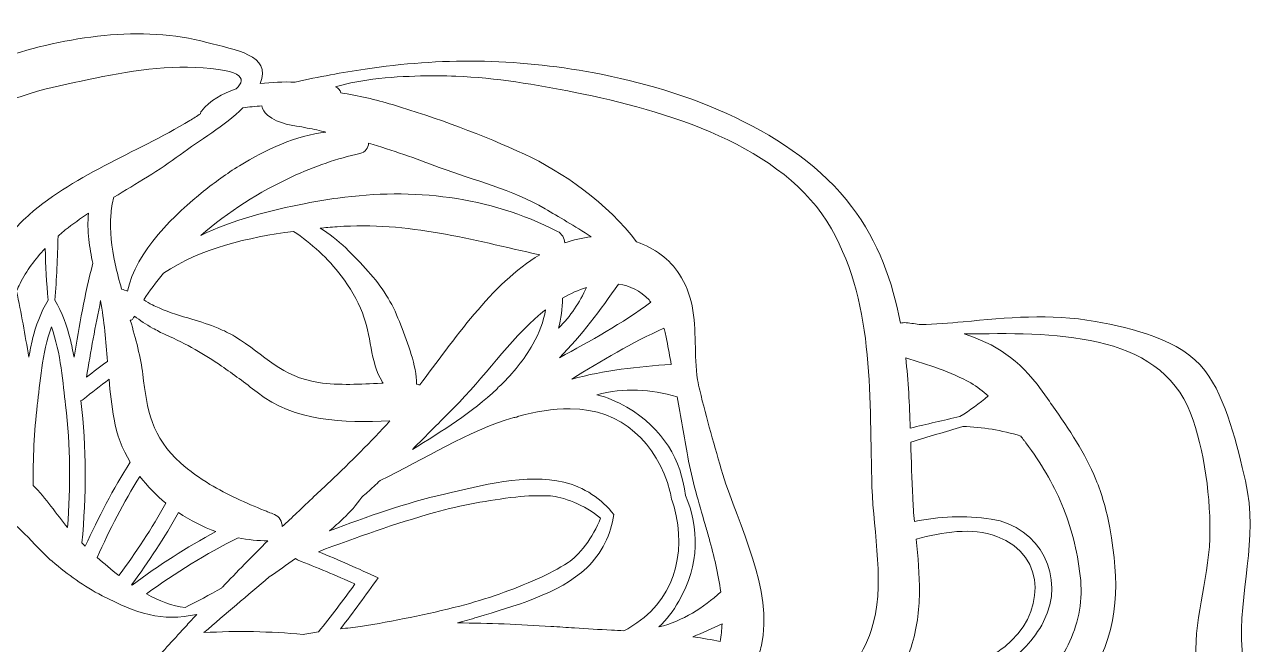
# Model space of a CAD drawing. Extents: x 28 to 2067, y -2033 to -35.
# Drawn here: x 583.6 to 775.4, y -1015.2 to -918.9 of the extents above; entities that cross this region are included whole.
import ezdxf

# ---------------------------------------------------------------- set-up
doc = ezdxf.new("R2010")
doc.units = 0
doc.header["$MEASUREMENT"] = 0
doc.layers.add('Layer 1', color=7, linetype='Continuous', lineweight=0)

msp = doc.modelspace()

# ---------------------------------------------------------------- linework, layer by layer
at = {"layer": 'Layer 1'}
for points, knots in [([(773.27, -989.82), (772.02, -984.42), (770.37, -977.1), (766.96, -972.66), (763.22, -967.8), (755.69, -966.12), (749.95, -965.05), (742.86, -963.73), (736.22, -964.5), (729.4, -965.09), (727.24, -965.29), (725.06, -965.46), (722.83, -965.54), (722.08, -965.43), (721.33, -965.34), (720.55, -965.25), (720.24, -965.21), (719.93, -965.23), (719.66, -965.3), (718.44, -958.86), (716.22, -952.68), (712.07, -947.19), (703.03, -935.32), (686.31, -929.1), (672.07, -926.44), (659.45, -924.09), (648.18, -924.09), (636.47, -925.83), (632.89, -926.36), (629.28, -927.04), (625.57, -927.86), (623.77, -927.81), (621.92, -927.86), (620.13, -928.09), (622.03, -923.57), (616.25, -922.9), (611.88, -921.7), (601.77, -918.94), (589.94, -920.81), (580.11, -924.07), (569.45, -927.6), (564.88, -936.71), (560.36, -946.32), (560.12, -946.82), (559.9, -947.34), (559.67, -947.84), (559.55, -947.8), (559.42, -947.75), (559.28, -947.74), (551.82, -945.27), (542.28, -946.69), (534.96, -947.63), (529.61, -948.32), (524.29, -949.51), (518.94, -950.09), (513.4, -950.67), (507.65, -949.76), (502.19, -950.67), (496.46, -951.63), (493.81, -954.58), (493.91, -960.2), (493.94, -961.67), (494.06, -963.13), (494.23, -964.6), (494.78, -968.99), (495.8, -973.39), (496.16, -977.77), (496.69, -984.04), (496.62, -990.37), (496.18, -996.64), (495.55, -1005.19), (493.55, -1013.85), (494.96, -1022.44), (496.21, -1030.02), (500.48, -1038.03), (504.57, -1044.51), (504.89, -1045.02), (505.24, -1045.5), (505.58, -1045.97), (501.54, -1045.87), (497.39, -1046.4), (494.68, -1046.81), (485.92, -1048.17), (476.74, -1052.51), (470.59, -1059.03), (466.49, -1063.36), (464.29, -1069.82), (467.62, -1075.29), (471.64, -1081.83), (480.22, -1081.71), (485.64, -1086.29), (489.45, -1089.49), (490.88, -1094.81), (493.51, -1098.89), (495.53, -1102.03), (498.2, -1104.76), (501.03, -1107.2), (504.89, -1110.59), (510.09, -1112.08), (513.83, -1115.5), (517.9, -1119.24), (517.84, -1125.07), (520.67, -1129.59), (526.09, -1138.26), (538.08, -1134.71), (545.61, -1140.24), (549.47, -1143.06), (552.38, -1146.46), (557.03, -1148), (562.86, -1149.98), (568.9, -1149.3), (574.95, -1149.42), (580.71, -1149.53), (586.24, -1150.44), (591.99, -1149.57), (595.15, -1149.07), (598.22, -1148.49), (601.3, -1147.97), (601.3, -1147.97), (626.94, -1146.5), (626.94, -1146.5), (627.86, -1146.63), (628.75, -1146.79), (629.64, -1146.96), (631.44, -1147.33), (633.25, -1147.8), (635.03, -1148.34), (639.88, -1149.8), (644.65, -1151.72), (649.44, -1153.26), (658.76, -1156.23), (667.94, -1159.75), (677.81, -1159.63), (685.32, -1159.53), (693.04, -1157.93), (700.62, -1155.43), (700.62, -1155.43), (711.21, -1151.37), (711.21, -1151.37), (711.21, -1151.37), (716.68, -1148.81), (716.68, -1148.81), (723.06, -1145.68), (729.13, -1142.16), (734.62, -1138.62), (742.01, -1133.88), (752.04, -1129.43), (757.55, -1122.47), (763.06, -1115.48), (764.15, -1108.92), (763.34, -1100.37), (762.33, -1089.51), (766.4, -1079.57), (766.21, -1068.73), (766.07, -1060.07), (765.59, -1052.03), (762.15, -1044.37), (765.61, -1042.07), (769, -1039.69), (771.29, -1036.08), (775.43, -1029.56), (773.27, -1023.27), (772.75, -1016.14), (772.08, -1007.03), (775.42, -999.08), (773.27, -989.82)], [0, 0, 0, 0, 1, 1, 1, 2, 2, 2, 3, 3, 3, 4, 4, 4, 5, 5, 5, 6, 6, 6, 7, 7, 7, 8, 8, 8, 9, 9, 9, 10, 10, 10, 11, 11, 11, 12, 12, 12, 13, 13, 13, 14, 14, 14, 15, 15, 15, 16, 16, 16, 17, 17, 17, 18, 18, 18, 19, 19, 19, 20, 20, 20, 21, 21, 21, 22, 22, 22, 23, 23, 23, 24, 24, 24, 25, 25, 25, 26, 26, 26, 27, 27, 27, 28, 28, 28, 29, 29, 29, 30, 30, 30, 31, 31, 31, 32, 32, 32, 33, 33, 33, 34, 34, 34, 35, 35, 35, 36, 36, 36, 37, 37, 37, 38, 38, 38, 39, 39, 39, 40, 40, 40, 41, 41, 41, 42, 42, 42, 43, 43, 43, 44, 44, 44, 45, 45, 45, 46, 46, 46, 47, 47, 47, 48, 48, 48, 49, 49, 49, 50, 50, 50, 51, 51, 51, 52, 52, 52, 53, 53, 53, 54, 54, 54, 55, 55, 55, 55]), ([(566.52, -948.87), (569.33, -943.25), (571.84, -936.71), (577.16, -932.97), (582.03, -929.55), (588.83, -928.45), (594.53, -927.24), (600.73, -925.93), (607.33, -925.02), (613.66, -925.9), (616.34, -926.27), (617.3, -926.9), (617.2, -927.67), (617.15, -928.05), (616.86, -928.46), (616.41, -928.91), (614.25, -929.61), (612.35, -930.71), (611.01, -932.35), (610.91, -932.49), (610.87, -932.63), (610.88, -932.78), (610.34, -933.14), (609.79, -933.48), (609.22, -933.83), (600.78, -938.92), (590.72, -942.44), (583.57, -949.08), (583.42, -949.2), (583.3, -949.35), (583.17, -949.48), (577.56, -954.93), (574.26, -963.24), (573.59, -971.73), (573.17, -977.1), (573.78, -982.52), (575.56, -987.31), (575.86, -988.15), (576.21, -988.97), (576.58, -989.77), (574.61, -991.93), (573.14, -994.75), (571.96, -997.75), (571.67, -998.5), (571.39, -999.25), (571.13, -1000.01), (569.94, -1003.53), (569.06, -1007.15), (568.21, -1010.19), (566.95, -1014.68), (566.46, -1019.37), (565.3, -1023.88), (564.89, -1025.48), (564.4, -1027), (563.88, -1028.52), (563.88, -1028.51), (563.88, -1028.49), (563.87, -1028.49), (563.87, -1028.49), (563.87, -1028.56), (563.87, -1028.56), (563.15, -1030.7), (562.41, -1032.82), (561.8, -1035.02), (561.8, -1035.02), (562.87, -1035.44), (562.87, -1035.44), (562.87, -1035.44), (565.53, -1036.5), (565.53, -1036.5), (567.72, -1031.46), (570.27, -1021.07), (572.81, -1011.99), (573.76, -1008.58), (574.71, -1005.36), (575.64, -1002.68), (576.94, -998.94), (578.2, -996.23), (579.37, -995.56), (579.65, -995.4), (579.91, -995.35), (580.19, -995.44), (582.17, -996.08), (586.04, -1000.87), (587.81, -1002.31), (590.36, -1004.41), (592.68, -1006.16), (595.6, -1007.66), (600.94, -1010.41), (604.84, -1011.75), (610.3, -1010.55), (609.76, -1011.1), (609.25, -1011.69), (608.73, -1012.26), (606.9, -1014.24), (605.08, -1016.23), (603.27, -1018.22), (603.03, -1018.48), (602.8, -1018.73), (602.58, -1018.98), (601.93, -1019.71), (601.28, -1020.43), (600.61, -1021.17), (594.39, -1023.42), (588.26, -1025.94), (582.43, -1028.61), (580.66, -1029.42), (578.91, -1030.25), (577.19, -1031.08), (573.14, -1033.06), (569.09, -1035.2), (565.1, -1037.42), (565.24, -1037.14), (565.38, -1036.84), (565.53, -1036.5), (565.53, -1036.5), (562.87, -1035.45), (562.87, -1035.45), (562.87, -1035.45), (561.8, -1035.03), (561.8, -1035.03), (561.8, -1035.03), (561.8, -1035.02), (561.8, -1035.02), (560.21, -1031.65), (559.78, -1027.46), (558.83, -1024.07), (557.48, -1019.07), (555.95, -1014.23), (554.89, -1009.15), (552.63, -998.44), (552.4, -989.05), (554.93, -978.34), (557.44, -967.72), (561.69, -958.56), (566.52, -948.87)], [0, 0, 0, 0, 1, 1, 1, 2, 2, 2, 3, 3, 3, 4, 4, 4, 5, 5, 5, 6, 6, 6, 7, 7, 7, 8, 8, 8, 9, 9, 9, 10, 10, 10, 11, 11, 11, 12, 12, 12, 13, 13, 13, 14, 14, 14, 15, 15, 15, 16, 16, 16, 17, 17, 17, 18, 18, 18, 19, 19, 19, 20, 20, 20, 21, 21, 21, 22, 22, 22, 23, 23, 23, 24, 24, 24, 25, 25, 25, 26, 26, 26, 27, 27, 27, 28, 28, 28, 29, 29, 29, 30, 30, 30, 31, 31, 31, 32, 32, 32, 33, 33, 33, 34, 34, 34, 35, 35, 35, 36, 36, 36, 37, 37, 37, 38, 38, 38, 39, 39, 39, 40, 40, 40, 41, 41, 41, 42, 42, 42, 43, 43, 43, 44, 44, 44, 45, 45, 45, 45]), ([(636.72, -927.55), (641.74, -926.82), (647.04, -926.83), (650.57, -926.95), (656.83, -927.16), (662.97, -928.24), (669.09, -929.46), (682.93, -932.22), (701.6, -937.62), (708.94, -950.67), (715.8, -962.84), (714.78, -977.31), (715.23, -990.78), (715.45, -997.94), (717.41, -1006.23), (715.09, -1013.08), (713.74, -1017.13), (711.22, -1020.34), (708.88, -1023.66), (708.43, -1023.18), (707.95, -1022.7), (707.44, -1022.28), (707.38, -1022.22), (707.31, -1022.18), (707.24, -1022.13), (704.36, -1019.75), (701.32, -1018.05), (698.18, -1016.8), (698.04, -1016.74), (697.88, -1016.66), (697.72, -1016.6), (697.85, -1016.2), (697.94, -1015.79), (698.04, -1015.38), (700.03, -1006.83), (694.4, -996.62), (692.06, -988.81), (690.78, -984.51), (689.52, -980.09), (688.46, -975.74), (688.33, -975.2), (688.21, -974.65), (688.13, -974.09), (687.56, -970.28), (688.02, -966.43), (687.28, -962.63), (686.92, -960.8), (686.24, -959.15), (685.32, -957.73), (683.77, -955.36), (681.49, -953.64), (678.66, -952.67), (674.26, -946.76), (666.93, -941.68), (661.25, -939.08), (654.86, -936.11), (647.49, -933.36), (640.7, -931.36), (638.1, -930.59), (635.38, -929.94), (632.67, -929.54), (632.57, -929.13), (632.31, -928.74), (631.86, -928.58), (633.4, -928.13), (635.03, -927.8), (636.72, -927.55)], [0, 0, 0, 0, 1, 1, 1, 2, 2, 2, 3, 3, 3, 4, 4, 4, 5, 5, 5, 6, 6, 6, 7, 7, 7, 8, 8, 8, 9, 9, 9, 10, 10, 10, 11, 11, 11, 12, 12, 12, 13, 13, 13, 14, 14, 14, 15, 15, 15, 16, 16, 16, 17, 17, 17, 18, 18, 18, 19, 19, 19, 20, 20, 20, 21, 21, 21, 22, 22, 22, 22]), ([(620.41, -931.56), (620.51, -932.08), (620.78, -932.55), (621.27, -932.98), (623.14, -934.49), (625.17, -934.53), (627.47, -934.99), (628.46, -935.17), (629.43, -935.41), (630.38, -935.64), (625.69, -936.19), (621.06, -938.28), (616.92, -940.86), (614.95, -942.09), (613.07, -943.45), (611.36, -944.8), (607.12, -948.16), (600.72, -954.23), (599.54, -960.34), (599.24, -960.23), (598.92, -960.11), (598.61, -960.03), (598.23, -958.71), (597.9, -957.4), (597.62, -956.08), (597.06, -953.49), (596.76, -950.95), (596.95, -948.56), (597.01, -947.59), (597.16, -946.65), (597.41, -945.75), (600.89, -943.61), (604.48, -941.57), (607.73, -939.14), (609.21, -938.03), (610.93, -936.92), (612.63, -935.73), (614.35, -934.55), (616.03, -933.29), (617.46, -931.86), (618.43, -931.72), (619.42, -931.61), (620.41, -931.56)], [0, 0, 0, 0, 1, 1, 1, 2, 2, 2, 3, 3, 3, 4, 4, 4, 5, 5, 5, 6, 6, 6, 7, 7, 7, 8, 8, 8, 9, 9, 9, 10, 10, 10, 11, 11, 11, 12, 12, 12, 13, 13, 13, 14, 14, 14, 14]), ([(667.51, -952.84), (667.43, -952.12), (667.06, -951.4), (666.34, -951.05), (655.62, -945.53), (643.89, -944.3), (632.23, -945.87), (630.57, -946.09), (628.91, -946.37), (627.25, -946.7), (621.69, -947.82), (615.96, -949.2), (610.91, -951.68), (615.16, -948), (620.05, -944.9), (625.05, -942.58), (628.59, -940.94), (632.19, -939.69), (635.66, -938.96), (636.52, -938.77), (636.97, -938.07), (637.01, -937.36), (640.69, -938.45), (644.32, -939.71), (647.97, -941.11), (653.64, -943.25), (659.13, -944.46), (664.43, -947.55), (666.47, -948.75), (669.07, -950.22), (671.58, -951.9), (670.18, -952.06), (668.81, -952.37), (667.51, -952.84)], [0, 0, 0, 0, 1, 1, 1, 2, 2, 2, 3, 3, 3, 4, 4, 4, 5, 5, 5, 6, 6, 6, 7, 7, 7, 8, 8, 8, 9, 9, 9, 10, 10, 10, 11, 11, 11, 11]), ([(593.53, -952.33), (593.66, -953.57), (593.89, -954.79), (594.14, -956.01), (592.91, -960.8), (592.03, -965.68), (591.22, -970.57), (591.04, -969.62), (590.84, -968.68), (590.62, -967.74), (590.16, -965.79), (589.37, -963.63), (588.22, -961.72), (588.55, -958.43), (588.64, -955.1), (588.75, -951.78), (588.93, -951.63), (589.1, -951.47), (589.29, -951.31), (589.48, -951.15), (589.65, -950.98), (589.85, -950.82), (591.02, -949.92), (592.24, -949.05), (593.46, -948.23), (593.33, -949.57), (593.38, -950.95), (593.53, -952.33)], [0, 0, 0, 0, 1, 1, 1, 2, 2, 2, 3, 3, 3, 4, 4, 4, 5, 5, 5, 6, 6, 6, 7, 7, 7, 8, 8, 8, 9, 9, 9, 9]), ([(644.46, -974.24), (644.26, -971.28), (642.86, -967.85), (641.78, -965.07), (640.68, -962.15), (639.04, -959.57), (636.93, -957.28), (634.73, -954.86), (632.32, -952.2), (629.45, -950.57), (629.86, -950.51), (630.28, -950.47), (630.67, -950.43), (631.15, -950.38), (631.63, -950.36), (632.11, -950.33), (643.19, -949.53), (652.91, -952.32), (663.59, -954.69), (659.83, -956.93), (656.48, -960.27), (653.43, -963.89), (650.35, -967.55), (647.56, -971.49), (644.95, -974.9), (644.78, -974.85), (644.61, -974.81), (644.44, -974.78), (644.45, -974.6), (644.48, -974.41), (644.46, -974.24)], [0, 0, 0, 0, 1, 1, 1, 2, 2, 2, 3, 3, 3, 4, 4, 4, 5, 5, 5, 6, 6, 6, 7, 7, 7, 8, 8, 8, 9, 9, 9, 10, 10, 10, 10]), ([(625.33, -951.05), (628.11, -952.87), (630.69, -955.26), (632.76, -957.97), (634.11, -959.76), (635.26, -961.7), (636.05, -963.72), (637.4, -967.04), (637.24, -971.4), (639.11, -974.39), (639.16, -974.47), (639.19, -974.56), (639.24, -974.64), (639.16, -974.64), (639.08, -974.64), (639, -974.65), (635.74, -974.76), (632.45, -975.02), (629.24, -974.53), (623.41, -973.64), (620.96, -970.28), (616.21, -967.39), (615.36, -966.87), (614.49, -966.46), (613.6, -966.08), (612.28, -965.54), (610.91, -965.1), (609.54, -964.69), (607.83, -964.18), (606.11, -963.68), (604.44, -962.95), (604.08, -962.8), (603.76, -962.64), (603.44, -962.48), (602.95, -962.23), (602.48, -961.97), (602.06, -961.71), (602.96, -960.29), (604, -958.91), (605.11, -957.56), (611.01, -953.64), (618.21, -951.99), (625.33, -951.05)], [0, 0, 0, 0, 1, 1, 1, 2, 2, 2, 3, 3, 3, 4, 4, 4, 5, 5, 5, 6, 6, 6, 7, 7, 7, 8, 8, 8, 9, 9, 9, 10, 10, 10, 11, 11, 11, 12, 12, 12, 13, 13, 13, 14, 14, 14, 14]), ([(587.19, -961.72), (586.04, -963.63), (585.25, -965.79), (584.79, -967.74), (584.57, -968.68), (584.37, -969.62), (584.19, -970.57), (583.62, -967.14), (583.02, -963.72), (582.29, -960.33), (582.46, -959.93), (582.64, -959.53), (582.84, -959.14), (583.84, -957.17), (585.14, -955.38), (586.73, -953.71), (586.82, -956.39), (586.93, -959.07), (587.19, -961.72)], [0, 0, 0, 0, 1, 1, 1, 2, 2, 2, 3, 3, 3, 4, 4, 4, 5, 5, 5, 6, 6, 6, 6]), ([(666.66, -970.67), (670.12, -967.2), (673.05, -963.29), (675.82, -959.24), (677.62, -959.48), (679.26, -960.26), (680.58, -961.71), (680.68, -961.82), (680.77, -961.94), (680.87, -962.06), (676.47, -965.32), (671.46, -968.1), (666.66, -970.67)], [0, 0, 0, 0, 1, 1, 1, 2, 2, 2, 3, 3, 3, 4, 4, 4, 4]), ([(666.5, -966.1), (666.91, -964.62), (667.14, -963.06), (667.15, -961.41), (668.37, -960.7), (669.62, -960.14), (670.86, -959.76), (669.82, -962.07), (668.42, -964.21), (666.5, -966.1)], [0, 0, 0, 0, 1, 1, 1, 2, 2, 2, 3, 3, 3, 3]), ([(595.36, -961.81), (595.91, -964.96), (596.16, -968.1), (596.42, -971.24), (595.32, -972.06), (594.23, -972.88), (593.16, -973.71), (593.82, -969.73), (594.53, -965.76), (595.36, -961.81)], [0, 0, 0, 0, 1, 1, 1, 2, 2, 2, 3, 3, 3, 3]), ([(603.43, -966.07), (604.08, -966.43), (604.74, -966.79), (605.47, -967.11), (608.71, -968.54), (611.48, -970.16), (614.15, -971.98), (615.98, -973.23), (617.77, -974.57), (619.66, -976.05), (625.57, -980.63), (633.07, -980.82), (640.32, -980.46), (637.36, -983.78), (634.21, -986.86), (631.01, -989.9), (630.2, -990.67), (629.39, -991.44), (628.56, -992.21), (627.66, -993.06), (626.76, -993.93), (625.85, -994.78), (625.11, -995.49), (624.35, -996.2), (623.59, -996.92), (623.55, -996.13), (623.14, -995.36), (622.36, -995.04), (622.05, -994.91), (621.75, -994.79), (621.44, -994.67), (621.23, -994.58), (621.03, -994.5), (620.82, -994.42), (617.93, -993.24), (615.02, -991.96), (612.34, -990.35), (610.72, -989.38), (609.18, -988.29), (607.76, -987.03), (603.31, -983.05), (602.55, -978.8), (601.91, -973.26), (601.59, -970.63), (600.82, -967.77), (599.97, -964.84), (600.12, -964.87), (600.28, -964.8), (600.36, -964.62), (600.43, -964.49), (600.53, -964.37), (600.6, -964.22), (601.5, -964.89), (602.43, -965.5), (603.43, -966.07)], [0, 0, 0, 0, 1, 1, 1, 2, 2, 2, 3, 3, 3, 4, 4, 4, 5, 5, 5, 6, 6, 6, 7, 7, 7, 8, 8, 8, 9, 9, 9, 10, 10, 10, 11, 11, 11, 12, 12, 12, 13, 13, 13, 14, 14, 14, 15, 15, 15, 16, 16, 16, 17, 17, 17, 18, 18, 18, 18]), ([(650.27, -978.44), (654.93, -973.8), (658.77, -968.08), (663.78, -963.8), (664.01, -963.6), (664.25, -963.42), (664.49, -963.23), (664.2, -965.02), (663.56, -966.81), (662.55, -968.57), (661.15, -970.98), (659.45, -973.05), (657.57, -974.92), (657.52, -974.95), (657.47, -974.99), (657.42, -975.02), (657.21, -975.15), (657.08, -975.32), (656.99, -975.5), (653.1, -979.2), (648.45, -982.05), (643.8, -984.94), (645.97, -982.78), (648.1, -980.6), (650.27, -978.44)], [0, 0, 0, 0, 1, 1, 1, 2, 2, 2, 3, 3, 3, 4, 4, 4, 5, 5, 5, 6, 6, 6, 7, 7, 7, 8, 8, 8, 8]), ([(585.51, -978.06), (585.9, -974.82), (586.25, -969.92), (587.71, -965.87), (589.16, -969.92), (589.51, -974.82), (589.9, -978.06), (590.66, -984.37), (590.71, -990.73), (590.21, -997.06), (588.53, -995), (586.81, -992.47), (584.89, -990.52), (584.83, -986.36), (585.01, -982.2), (585.51, -978.06)], [0, 0, 0, 0, 1, 1, 1, 2, 2, 2, 3, 3, 3, 4, 4, 4, 5, 5, 5, 5]), ([(668.59, -973.99), (673.15, -971.17), (677.97, -968.27), (682.91, -966.1), (683.08, -966.69), (683.24, -967.31), (683.36, -967.98), (683.59, -969.23), (683.82, -970.47), (684.04, -971.71), (678.82, -972.07), (673.64, -972.64), (668.59, -973.99)], [0, 0, 0, 0, 1, 1, 1, 2, 2, 2, 3, 3, 3, 4, 4, 4, 4]), ([(767.73, -998.78), (767.51, -1005.56), (765.03, -1011.66), (765.65, -1018.53), (766.45, -1027.32), (766.15, -1032.13), (758.96, -1037.79), (754.71, -1041.15), (750.42, -1044.43), (746.22, -1047.86), (742.39, -1050.98), (739.09, -1054.69), (735.43, -1057.97), (734.99, -1058.37), (734.58, -1058.71), (734.13, -1059.1), (732.64, -1060.37), (731.08, -1061.5), (729.49, -1062.66), (729.84, -1059.94), (729.81, -1057.07), (729.81, -1054.57), (729.81, -1048.33), (725.87, -1042.04), (730.77, -1036.57), (732.88, -1034.22), (735.42, -1032.39), (737.98, -1030.62), (742.26, -1027.67), (746.63, -1024.88), (749.37, -1020.02), (753.79, -1012.1), (753.67, -1005.59), (752.18, -997.1), (751.69, -994.31), (750.96, -991.85), (750.02, -989.58), (748.32, -985.48), (745.97, -981.93), (743.19, -977.99), (742.67, -977.26), (742.14, -976.51), (741.6, -975.74), (741.57, -975.71), (741.56, -975.69), (741.53, -975.66), (738.18, -970.95), (734.25, -968.45), (729.57, -966.99), (743.1, -966.8), (759.78, -966.46), (764.75, -979.31), (766.92, -984.87), (767.93, -992.88), (767.73, -998.78)], [0, 0, 0, 0, 1, 1, 1, 2, 2, 2, 3, 3, 3, 4, 4, 4, 5, 5, 5, 6, 6, 6, 7, 7, 7, 8, 8, 8, 9, 9, 9, 10, 10, 10, 11, 11, 11, 12, 12, 12, 13, 13, 13, 14, 14, 14, 15, 15, 15, 16, 16, 16, 17, 17, 17, 18, 18, 18, 18]), ([(730.58, -974.6), (731.6, -975.19), (732.48, -975.87), (733.28, -976.61), (731.91, -977.78), (730.46, -978.86), (728.91, -979.8), (726.34, -980.4), (723.77, -981.01), (721.19, -981.61), (721.06, -977.96), (720.88, -974.3), (720.48, -970.69), (723.9, -971.78), (727.48, -972.83), (730.58, -974.6)], [0, 0, 0, 0, 1, 1, 1, 2, 2, 2, 3, 3, 3, 4, 4, 4, 5, 5, 5, 5]), ([(592.29, -977.35), (592.41, -977.31), (592.54, -977.25), (592.65, -977.15), (593.97, -976.09), (595.31, -975.05), (596.66, -974.03), (596.84, -976.1), (597.07, -978.16), (597.44, -980.23), (597.85, -982.6), (598.73, -984.85), (599.95, -986.91), (597.32, -991.09), (594.99, -995.46), (592.97, -999.97), (592.79, -999.79), (592.61, -999.62), (592.44, -999.45), (593.16, -992.1), (593.17, -984.67), (592.29, -977.35)], [0, 0, 0, 0, 1, 1, 1, 2, 2, 2, 3, 3, 3, 4, 4, 4, 5, 5, 5, 6, 6, 6, 7, 7, 7, 7]), ([(682.13, -1012.51), (683.29, -1011.36), (684.33, -1010.05), (685.21, -1008.51), (688.5, -1002.72), (688.37, -997.1), (686.26, -992.07), (685.57, -986.64), (682.87, -981.71), (677.12, -978.35), (675.6, -977.45), (674.04, -976.84), (672.46, -976.43), (676.72, -975.24), (680.86, -975.62), (684.94, -976.73), (685.5, -979.83), (686.07, -982.95), (686.61, -986.06), (686.93, -987.86), (687.37, -989.68), (687.85, -991.48), (688.31, -993.18), (688.82, -994.88), (689.31, -996.58), (689.51, -997.29), (689.71, -997.99), (689.91, -998.71), (690.69, -1001.48), (691.37, -1004.26), (691.72, -1007.04), (689, -1009.56), (685.91, -1011.54), (682.13, -1012.51)], [0, 0, 0, 0, 1, 1, 1, 2, 2, 2, 3, 3, 3, 4, 4, 4, 5, 5, 5, 6, 6, 6, 7, 7, 7, 8, 8, 8, 9, 9, 9, 10, 10, 10, 11, 11, 11, 11]), ([(659.56, -979.95), (659.76, -979.97), (659.98, -979.94), (660.2, -979.82), (660.25, -979.79), (660.3, -979.77), (660.36, -979.74), (662.91, -979.05), (665.56, -978.62), (668.35, -978.61), (676.32, -978.6), (681.88, -983.98), (683.84, -991.42), (683.94, -991.83), (684.03, -992.23), (684.1, -992.64), (684.24, -993.03), (684.37, -993.43), (684.48, -993.84), (686.51, -1001.26), (684.38, -1008.7), (677.47, -1012.67), (677.21, -1012.83), (676.93, -1012.96), (676.66, -1013.1), (676.02, -1013.06), (675.38, -1013.03), (674.74, -1012.99), (672.84, -1012.9), (670.92, -1012.79), (669.01, -1012.66), (667.79, -1012.58), (666.55, -1012.5), (665.32, -1012.42), (660.52, -1012.11), (655.67, -1011.91), (650.8, -1011.87), (651.84, -1011.59), (652.88, -1011.31), (653.91, -1010.99), (659.44, -1009.31), (666.6, -1007.39), (670.92, -1003.3), (673.2, -1001.14), (674.74, -998.03), (675.09, -995.06), (675.09, -995.06), (675.1, -995.05), (675.1, -995.05), (673.32, -992.66), (670.42, -990.73), (667.36, -990.01), (661.57, -988.62), (654.41, -990.54), (648.78, -991.85), (642.71, -993.26), (636.8, -995.36), (630.95, -997.57), (631.68, -996.93), (632.39, -996.29), (633.09, -995.63), (634.1, -994.69), (635.09, -993.56), (635.97, -992.32), (636.25, -992.07), (636.54, -991.83), (636.82, -991.58), (637.49, -990.98), (638.15, -990.36), (638.81, -989.75), (645.74, -986.41), (652.29, -982.1), (659.56, -979.95)], [0, 0, 0, 0, 1, 1, 1, 2, 2, 2, 3, 3, 3, 4, 4, 4, 5, 5, 5, 6, 6, 6, 7, 7, 7, 8, 8, 8, 9, 9, 9, 10, 10, 10, 11, 11, 11, 12, 12, 12, 13, 13, 13, 14, 14, 14, 15, 15, 15, 16, 16, 16, 17, 17, 17, 18, 18, 18, 19, 19, 19, 20, 20, 20, 21, 21, 21, 22, 22, 22, 23, 23, 23, 24, 24, 24, 24]), ([(735.76, -1018.47), (735.76, -1018.47), (735.76, -1018.47), (735.76, -1018.47), (738.22, -1016.73), (740.37, -1014.6), (741.9, -1011.66), (745.46, -1004.85), (741.29, -996.88), (733.77, -995.75), (729.66, -995.12), (725.7, -995.34), (721.83, -996.12), (721.72, -994.9), (721.62, -993.66), (721.56, -992.41), (721.43, -989.58), (721.35, -986.7), (721.26, -983.8), (723.95, -982.99), (726.64, -982.17), (729.33, -981.36), (732.4, -981.43), (735.41, -981.95), (738.35, -982.84), (738.52, -983.07), (738.69, -983.3), (738.87, -983.53), (738.98, -983.65), (739.06, -983.78), (739.15, -983.91), (741.5, -987.03), (743.36, -990.15), (744.76, -993.48), (746.18, -996.9), (747.11, -1000.53), (747.6, -1004.58), (748.04, -1008.31), (747.38, -1011.67), (745.98, -1014.72), (744.64, -1017.67), (742.61, -1020.31), (740.23, -1022.69), (738.95, -1021.02), (737.43, -1019.65), (735.76, -1018.47)], [0, 0, 0, 0, 1, 1, 1, 2, 2, 2, 3, 3, 3, 4, 4, 4, 5, 5, 5, 6, 6, 6, 7, 7, 7, 8, 8, 8, 9, 9, 9, 10, 10, 10, 11, 11, 11, 12, 12, 12, 13, 13, 13, 14, 14, 14, 15, 15, 15, 15]), ([(601.44, -989.11), (602.61, -990.65), (603.99, -992.05), (605.5, -993.29), (603.32, -997.19), (600.87, -1000.94), (598.19, -1004.53), (597, -1003.61), (595.87, -1002.65), (594.83, -1001.71), (596.74, -997.36), (598.94, -993.15), (601.44, -989.11)], [0, 0, 0, 0, 1, 1, 1, 2, 2, 2, 3, 3, 3, 4, 4, 4, 4]), ([(647.26, -994.73), (651.39, -993.58), (655.61, -992.82), (659.86, -992.32), (661.67, -992.1), (663.45, -992.1), (665.26, -992.16), (667.02, -992.22), (670.68, -993.56), (673.02, -995.61), (673.02, -995.61), (673.02, -995.61), (673.02, -995.61), (672.02, -998.56), (669.52, -1001.55), (668.03, -1002.48), (666.49, -1003.44), (664.94, -1004.33), (663.27, -1005.05), (659.34, -1006.74), (655.31, -1008.19), (651.16, -1009.26), (646.06, -1010.57), (640.9, -1011.57), (635.72, -1012.46), (634.69, -1012.56), (633.66, -1012.68), (632.63, -1012.81), (634.65, -1010.21), (636.6, -1007.56), (638.48, -1004.87), (635.42, -1003.44), (632.33, -1002.09), (629.19, -1000.81), (635.15, -998.58), (641.13, -996.44), (647.26, -994.73)], [0, 0, 0, 0, 1, 1, 1, 2, 2, 2, 3, 3, 3, 4, 4, 4, 5, 5, 5, 6, 6, 6, 7, 7, 7, 8, 8, 8, 9, 9, 9, 10, 10, 10, 11, 11, 11, 12, 12, 12, 12]), ([(607.47, -994.73), (609.28, -995.96), (611.23, -996.96), (613.27, -997.69), (608.73, -1000.13), (604.38, -1002.93), (600.25, -1006), (600.22, -1005.99), (600.19, -1005.97), (600.16, -1005.95), (602.83, -1002.37), (605.28, -998.62), (607.47, -994.73)], [0, 0, 0, 0, 1, 1, 1, 2, 2, 2, 3, 3, 3, 4, 4, 4, 4]), ([(721.3, -1015.63), (722.24, -1012.79), (722.59, -1009.99), (722.61, -1007.17), (722.64, -1004.41), (722.38, -1001.65), (722.1, -998.85), (726.21, -997.75), (730.72, -997), (734.64, -998.45), (742.74, -1001.45), (741.97, -1010.84), (735.86, -1015.57), (734.43, -1016.68), (732.91, -1017.62), (731.34, -1018.47), (732.91, -1019.33), (734.43, -1020.27), (735.86, -1021.37), (736.94, -1022.21), (737.84, -1023.19), (738.57, -1024.26), (737.17, -1025.54), (735.69, -1026.76), (734.2, -1027.88), (731.29, -1030.07), (728.18, -1032.24), (725.92, -1035.06), (725.07, -1036.11), (724.36, -1037.26), (723.8, -1038.52), (722.08, -1038.13), (720.4, -1037.63), (718.84, -1037.15), (717.66, -1036.8), (716.51, -1036.39), (715.36, -1035.97), (714.75, -1033.76), (713.9, -1031.49), (712.8, -1029.34), (713.06, -1029.09), (713.31, -1028.82), (713.56, -1028.56), (713.6, -1028.72), (713.65, -1028.89), (713.72, -1029.05), (714.14, -1030.02), (715.04, -1030.65), (716.08, -1030.74), (717.41, -1030.86), (718.3, -1029.15), (718.99, -1028.27), (719.31, -1027.87), (719.38, -1027.42), (719.25, -1027.03), (719.35, -1026.47), (719.34, -1025.91), (719.19, -1025.41), (718.97, -1024.74), (718.37, -1024.45), (717.7, -1024.57), (717.37, -1024.63), (717.03, -1024.7), (716.7, -1024.78), (718.68, -1021.99), (720.22, -1018.89), (721.3, -1015.63)], [0, 0, 0, 0, 1, 1, 1, 2, 2, 2, 3, 3, 3, 4, 4, 4, 5, 5, 5, 6, 6, 6, 7, 7, 7, 8, 8, 8, 9, 9, 9, 10, 10, 10, 11, 11, 11, 12, 12, 12, 13, 13, 13, 14, 14, 14, 15, 15, 15, 16, 16, 16, 17, 17, 17, 18, 18, 18, 19, 19, 19, 20, 20, 20, 21, 21, 21, 22, 22, 22, 22]), ([(616.72, -998.65), (618.26, -998.96), (619.81, -999.14), (621.36, -999.11), (620.13, -1000.32), (618.92, -1001.54), (617.71, -1002.77), (616.57, -1003.94), (615.41, -1005.13), (614.28, -1006.32), (614.24, -1006.37), (614.19, -1006.42), (614.15, -1006.46), (612.28, -1007.53), (610.4, -1008.55), (608.47, -1009.49), (606.49, -1009.25), (604.45, -1008.47), (602.47, -1007.37), (606.97, -1004.08), (611.73, -1001.15), (616.72, -998.65)], [0, 0, 0, 0, 1, 1, 1, 2, 2, 2, 3, 3, 3, 4, 4, 4, 5, 5, 5, 6, 6, 6, 7, 7, 7, 7]), ([(621.56, -1004.74), (622.93, -1003.82), (624.29, -1002.87), (625.62, -1001.88), (625.72, -1001.96), (625.82, -1002.04), (625.96, -1002.1), (628.97, -1003.27), (631.94, -1004.51), (634.87, -1005.83), (633.05, -1008.36), (631.17, -1010.84), (629.22, -1013.28), (628.41, -1013.41), (627.61, -1013.53), (626.81, -1013.68), (621.7, -1013.18), (616.55, -1013.09), (611.41, -1013.38), (614.78, -1010.48), (618.16, -1007.61), (621.56, -1004.74)], [0, 0, 0, 0, 1, 1, 1, 2, 2, 2, 3, 3, 3, 4, 4, 4, 5, 5, 5, 6, 6, 6, 7, 7, 7, 7]), ([(561.06, -1038.55), (561.13, -1038.91), (561.33, -1039.2), (561.61, -1039.39), (561.24, -1039.6), (560.88, -1039.81), (560.51, -1040.04), (559.56, -1040.58), (558.62, -1041.13), (557.7, -1041.67), (557.66, -1041.68), (557.64, -1041.71), (557.61, -1041.72), (554.81, -1043.42), (549.91, -1045.71), (549.39, -1049.36), (548.71, -1054.28), (555.18, -1057.89), (558.39, -1060.52), (558.45, -1060.56), (558.5, -1060.6), (558.54, -1060.64), (561.5, -1063.12), (563.89, -1063.79), (567.47, -1065.06), (568.72, -1065.5), (569.77, -1066.07), (570.71, -1066.72), (573.68, -1068.74), (575.5, -1071.6), (578.37, -1074.22), (581.3, -1076.9), (584.55, -1078.8), (587.1, -1081.95), (588.48, -1083.65), (589.64, -1085.48), (590.82, -1087.32), (591.14, -1087.82), (591.47, -1088.32), (591.8, -1088.83), (592.44, -1089.8), (593.11, -1090.76), (593.84, -1091.66), (596.41, -1094.93), (599.71, -1097.62), (603.28, -1099.92), (605.18, -1101.16), (607.16, -1102.27), (609.15, -1103.31), (609.25, -1103.59), (609.39, -1103.85), (609.68, -1104.09), (609.79, -1104.21), (609.95, -1104.29), (610.08, -1104.39), (607.61, -1104.07), (605.14, -1103.77), (602.68, -1103.32), (601.75, -1103.15), (600.84, -1102.95), (599.92, -1102.72), (598.99, -1102.5), (598.06, -1102.25), (597.13, -1101.93), (593.7, -1100.77), (590.26, -1099.82), (586.84, -1098.83), (586.48, -1098.73), (586.12, -1098.62), (585.76, -1098.51), (582.76, -1097.64), (579.76, -1096.71), (576.77, -1095.58), (569.54, -1092.85), (561.65, -1091.43), (556.63, -1084.98), (552.66, -1079.86), (550.85, -1073.58), (546.32, -1068.8), (541.74, -1063.95), (536.54, -1060.37), (533.07, -1054.48), (528.86, -1047.28), (527.75, -1039.01), (526.54, -1030.88), (525.98, -1027.16), (525.24, -1023.44), (524.72, -1019.73), (524.09, -1015.32), (525.82, -1013.4), (529.06, -1012.95), (530.06, -1012.82), (531.19, -1012.8), (532.44, -1012.91), (534.43, -1013.1), (545.97, -1013.38), (550.69, -1014.6), (551.27, -1014.76), (551.74, -1014.93), (552.1, -1015.1), (553.25, -1019.99), (554.56, -1024.96), (556.26, -1029.58), (556.91, -1031.4), (557.62, -1033.39), (558.7, -1035.11), (559.34, -1036.14), (560.12, -1037.05), (561.09, -1037.78), (561.09, -1037.82), (561.08, -1037.87), (561.06, -1037.94), (561.01, -1038.16), (561.02, -1038.36), (561.06, -1038.55)], [0, 0, 0, 0, 1, 1, 1, 2, 2, 2, 3, 3, 3, 4, 4, 4, 5, 5, 5, 6, 6, 6, 7, 7, 7, 8, 8, 8, 9, 9, 9, 10, 10, 10, 11, 11, 11, 12, 12, 12, 13, 13, 13, 14, 14, 14, 15, 15, 15, 16, 16, 16, 17, 17, 17, 18, 18, 18, 19, 19, 19, 20, 20, 20, 21, 21, 21, 22, 22, 22, 23, 23, 23, 24, 24, 24, 25, 25, 25, 26, 26, 26, 27, 27, 27, 28, 28, 28, 29, 29, 29, 30, 30, 30, 31, 31, 31, 32, 32, 32, 33, 33, 33, 34, 34, 34, 35, 35, 35, 36, 36, 36, 37, 37, 37, 38, 38, 38, 38]), ([(687.39, -1014.03), (688.92, -1013.41), (690.43, -1012.74), (691.93, -1012.04), (691.88, -1012.95), (691.81, -1013.87), (691.65, -1014.78), (690.31, -1014.48), (688.94, -1014.25), (687.57, -1014.05), (687.51, -1014.04), (687.45, -1014.04), (687.39, -1014.03)], [0, 0, 0, 0, 1, 1, 1, 2, 2, 2, 3, 3, 3, 4, 4, 4, 4])]:
    msp.add_open_spline(points, degree=3, knots=knots, dxfattribs=at)

doc.saveas('drawing.dxf')
